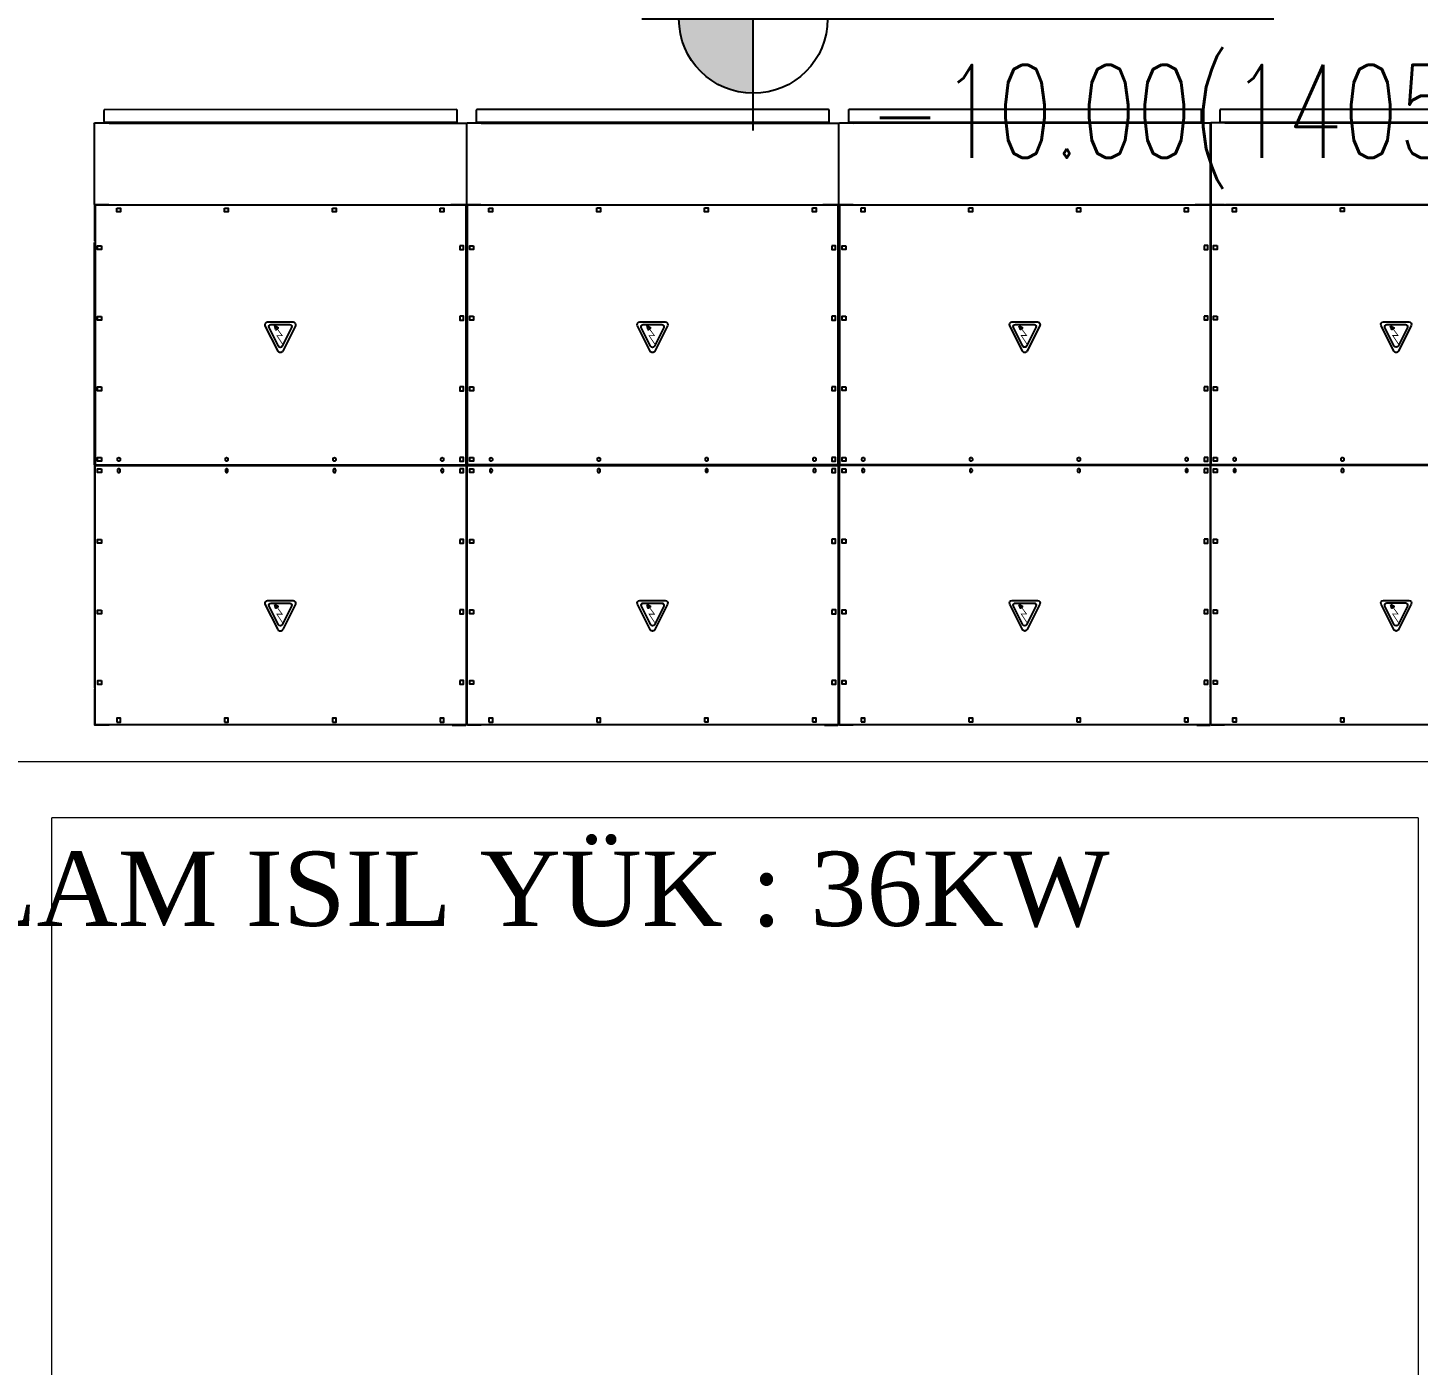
# Model space of a CAD drawing. Extents: x -5598 to 26293, y -3808 to 13850.
# Drawn here: x 15336 to 15710, y 4560.2 to 4920 of the extents above; entities that cross this region are included whole.
import ezdxf
from ezdxf.enums import TextEntityAlignment as Align

# ---------------------------------------------------------------- set-up
doc = ezdxf.new("R2010")
doc.units = 0
doc.header["$LTSCALE"] = 100
doc.header["$MEASUREMENT"] = 0
for name, color, linetype in [('ELEKTRIK', 7, 'Continuous'), ('KOT', 7, 'Continuous'), ('OLCU DIS', 7, 'Continuous'), ('YAZI', 7, 'Continuous')]:
    doc.layers.add(name, color=color, linetype=linetype)
doc.layers.add('Y-DUVAR GAZBETON', color=161, linetype='Continuous', lineweight=20)
doc.styles.add('olcu', font='romans.shx', dxfattribs={"width": 0.5})
doc.styles.add('YAZI', font='times.ttf')
doc.dimstyles.new('1-200', dxfattribs={"dimtxt": 40, "dimasz": 2, "dimexe": 0, "dimexo": 0, "dimgap": 10, "dimtad": 1, "dimdec": 4, "dimrnd": 0.1, "dimzin": 9, "dimdsep": 46, "dimtxsty": 'olcu', "dimblk1": 'SOL', "dimblk2": 'SAG', "dimsah": 1, "dimcen": 0, "dimse1": 1, "dimse2": 1, "dimclre": 13, "dimadec": 0, "dimazin": 0, "dimtfac": 1, "dimtdec": 4, "dimtix": 1, "dimtmove": 2, "dimatfit": 2, "dimldrblk": 'SOL', "dimfxl": 0, "dimtolj": 1, "dimarcsym": 0})

# ---------------------------------------------------------------- blocks, each defined once
blk = doc.blocks.new('100')
at = {"color": 0}
for p, q in [((38, 2), (2, 2)), ((962, 2), (998, 2)), ((0, 0), (0, -96)), ((1000, 0), (1000, -96)), ((0, -99), (0, -1297)), ((1000, -99), (1000, -1297)), ((493.2, -255.1), (459, -323.4)), ((539.8, -323.4), (505.7, -255.1)), ((494.4, -268.2), (469.3, -318.5)), ((529.5, -318.5), (504.4, -268.2)), ((465.2, -333.6), (533.6, -333.6)), ((474.3, -326.6), (524.5, -326.6)), ((493.2, -1004.5), (459, -1072.8)), ((539.8, -1072.8), (505.7, -1004.5)), ((494.4, -1017.6), (469.3, -1067.8)), ((529.5, -1067.8), (504.4, -1017.6)), ((465.2, -1083), (533.6, -1083)), ((474.3, -1076), (524.5, -1076)), ((0, -1396), (0, -1300)), ((1000, -1396), (1000, -1300)), ((-1.2, -1616), (-1.2, -1400)), ((0.8, -1398), (40.8, -1398)), ((38, -1398), (2, -1398)), ((998, -1398), (958, -1398)), ((962, -1398), (998, -1398)), ((1000, -1616), (1000, -1400)), ((38.8, -1618), (0.8, -1618)), ((38.8, -1618), (960, -1618)), ((67, -1620), (933, -1620)), ((960, -1618), (998, -1618))]:
    blk.add_line(p, q, dxfattribs=at)
for points in [[(1, -697), (999, -697), (999, 1), (1, 1)], [(59.4, -6.6), (69.4, -6.6), (69.4, -16.6), (59.4, -16.6)], [(349.4, -6.6), (359.4, -6.6), (359.4, -16.6), (349.4, -16.6)], [(639.4, -6.6), (649.4, -6.6), (649.4, -16.6), (639.4, -16.6)], [(929.4, -6.6), (939.4, -6.6), (939.4, -16.6), (929.4, -16.6)], [(18, -118), (18, -108), (8, -108), (8, -118)], [(982, -118), (982, -108), (992, -108), (992, -118)], [(18, -308), (18, -298), (8, -298), (8, -308)], [(982, -308), (982, -298), (992, -298), (992, -308)], [(484.6, -322.9), (493.8, -317.5), (487.7, -312.6)], [(18, -498), (18, -488), (8, -488), (8, -498)], [(982, -498), (982, -488), (992, -488), (992, -498)], [(1, -699), (999, -699), (999, -1397), (1, -1397)], [(18, -688), (18, -678), (8, -678), (8, -688)], [(18, -718), (18, -708), (8, -708), (8, -718)], [(982, -688), (982, -678), (992, -678), (992, -688)], [(982, -718), (982, -708), (992, -708), (992, -718)], [(18, -908), (18, -898), (8, -898), (8, -908)], [(982, -908), (982, -898), (992, -898), (992, -908)], [(484.6, -1072.3), (493.8, -1066.9), (487.7, -1062)], [(18, -1098), (18, -1088), (8, -1088), (8, -1098)], [(982, -1098), (982, -1088), (992, -1088), (992, -1098)], [(18, -1288), (18, -1278), (8, -1278), (8, -1288)], [(982, -1288), (982, -1278), (992, -1278), (992, -1288)], [(59.4, -1389.4), (69.4, -1389.4), (69.4, -1379.4), (59.4, -1379.4)], [(349.4, -1389.4), (359.4, -1389.4), (359.4, -1379.4), (349.4, -1379.4)], [(639.4, -1389.4), (649.4, -1389.4), (649.4, -1379.4), (639.4, -1379.4)], [(929.4, -1389.4), (939.4, -1389.4), (939.4, -1379.4), (929.4, -1379.4)]]:
    blk.add_lwpolyline(points, close=True, dxfattribs=at)
for points in [[(958.4, 1.4), (40.4, 1.4)], [(958.4, -1397.4), (40.4, -1397.4)]]:
    blk.add_lwpolyline(points, dxfattribs=at)
at = {"color": 0, "const_width": 2.1}
for points in [[(505.1, -274.4), (490.1, -296.8), (504.4, -296.8), (490.7, -315.2)], [(505.1, -1023.8), (490.1, -1046.2), (504.4, -1046.2), (490.7, -1064.6)]]:
    blk.add_lwpolyline(points, dxfattribs=at)
at = {"color": 0}
for points in [[(65, -678), (65, -678, -0.414214), (68.5, -681.5), (68.5, -684.5, -0.414214), (65, -688), (65, -688, -0.414214), (61.5, -684.5), (61.5, -681.5, -0.414214)], [(65, -718), (65, -718, 0.414214), (68.5, -714.5), (68.5, -711.5, 0.414214), (65, -708), (65, -708, 0.414214), (61.5, -711.5), (61.5, -714.5, 0.414214)], [(355, -678), (355, -678, -0.414214), (358.5, -681.5), (358.5, -684.5, -0.414214), (355, -688), (355, -688, -0.414214), (351.5, -684.5), (351.5, -681.5, -0.414214)], [(355, -718), (355, -718, 0.414214), (358.5, -714.5), (358.5, -711.5, 0.414214), (355, -708), (355, -708, 0.414214), (351.5, -711.5), (351.5, -714.5, 0.414214)], [(645, -678), (645, -678, -0.414214), (648.5, -681.5), (648.5, -684.5, -0.414214), (645, -688), (645, -688, -0.414214), (641.5, -684.5), (641.5, -681.5, -0.414214)], [(645, -718), (645, -718, 0.414214), (648.5, -714.5), (648.5, -711.5, 0.414214), (645, -708), (645, -708, 0.414214), (641.5, -711.5), (641.5, -714.5, 0.414214)], [(935, -678), (935, -678, -0.414214), (938.5, -681.5), (938.5, -684.5, -0.414214), (935, -688), (935, -688, -0.414214), (931.5, -684.5), (931.5, -681.5, -0.414214)], [(935, -718), (935, -718, 0.414214), (938.5, -714.5), (938.5, -711.5, 0.414214), (935, -708), (935, -708, 0.414214), (931.5, -711.5), (931.5, -714.5, 0.414214)]]:
    blk.add_lwpolyline(points, format="xyb", close=True, dxfattribs=at)
blk.add_lwpolyline([(933, -1620), (973, -1620, -0.414214), (975, -1622), (975, -1652, -0.414214), (973, -1654), (27, -1654, -0.414214), (25, -1652), (25, -1622, -0.414214), (27, -1620), (67, -1620)], format="xyb", dxfattribs=at)
for centre, radius, start, end in [((2, 0), 2, 90, 180), ((998, 0), 2, 0, 90), ((499.4, -258.2), 7, 26.5651, 153.4349), ((499.4, -270.7), 5.6, 26.5651, 153.4349), ((465.2, -326.6), 7, 153.4349, 270), ((474.3, -321), 5.6, 153.4349, 270), ((524.5, -321), 5.6, 270, 26.5651), ((533.6, -326.6), 7, 270, 26.5651), ((499.4, -1007.6), 7, 26.5651, 153.4349), ((499.4, -1020.1), 5.6, 26.5651, 153.4349), ((465.2, -1076), 7, 153.4349, 270), ((474.3, -1070.4), 5.6, 153.4349, 270), ((524.5, -1070.4), 5.6, 270, 26.5651), ((533.6, -1076), 7, 270, 26.5651), ((0.8, -1400), 2, 90, 180), ((2, -1396), 2, 180, 270), ((40.8, -1397), 1, 270, 0), ((958, -1397), 1, 180, 270), ((998, -1396), 2, 270, 0), ((998, -1400), 2, 0, 90), ((0.8, -1616), 2, 180, 270), ((998, -1616), 2, 270, 0)]:
    blk.add_arc(centre, radius, start, end, dxfattribs=at)
blk = doc.blocks.new('KOT-PL(TEMIZ&KABA)')
at = {"layer": 'KOT', "linetype": 'Continuous', "lineweight": -3}
h = blk.add_hatch(color=7, dxfattribs=at)
h.paths.add_polyline_path([(0, 0), (0.2, 0, 0.414214), (0, 0.2)])
h.paths.add_polyline_path([(0, 0), (-0.2, 0, 0.414214), (0, -0.2)])
at = {"layer": 'KOT', "color": 7, "lineweight": -3}
for p, q in [((0, -0.3), (0, 0.3)), ((-0.3, 0), (1.4, 0))]:
    blk.add_line(p, q, dxfattribs=at)
at = {"layer": 'KOT', "color": 7, "linetype": 'Continuous', "lineweight": -3}
blk.add_circle((0, 0), 0.2, dxfattribs=at)
at = {"layer": 'KOT', "color": 7, "linetype": 'Continuous', "lineweight": -3, "style": 'olcu', "width": 0.7}
for tag, p in [('KOTTEMIZ', (0.3105, 0.1216)), ('KOTKABA', (0.3105, -0.3734))]:
    blk.add_attdef(tag, p, '', height=0.25, dxfattribs=at)
blk = doc.blocks.new('SOL')
at = {"color": 0}
for p, q in [((0, 30), (0, -6.96)), ((7.58, 0), (-6.97, 0))]:
    blk.add_line(p, q, dxfattribs=at)
blk.add_circle((0, 0), 3, dxfattribs=at)
blk = doc.blocks.new('SAG')
at = {"color": 0}
for p, q in [((0, -30), (0, 6.96)), ((7.58, 0), (-6.97, 0))]:
    blk.add_line(p, q, dxfattribs=at)
blk.add_circle((0, 0), 3, dxfattribs=at)
blk = doc.blocks.new('*D332')
at = {"layer": 'OLCU DIS', "color": 0, "lineweight": -2, "transparency": 16777216}
blk.add_line((21268, -935), (-2968, -935), dxfattribs=at)
at = {"layer": 'OLCU DIS', "color": 0, "lineweight": -2, "transparency": 16777216, "xscale": 2, "yscale": 2, "zscale": 2, "rotation": 180}
blk.add_blockref('SAG', (-2970, -935), dxfattribs=at)
at = {"layer": 'OLCU DIS', "color": 0, "lineweight": -2, "transparency": 16777216, "xscale": 2, "yscale": 2, "zscale": 2}
blk.add_blockref('SOL', (21270, -935), dxfattribs=at)
at = {"layer": 'OLCU DIS', "color": 0, "transparency": 16777216, "insert": (9295.64, -905), "char_height": 40, "attachment_point": 5, "style": 'olcu'}
blk.add_mtext('\\A1;24240', dxfattribs=at)

msp = doc.modelspace()

# ---------------------------------------------------------------- linework, layer by layer
at = {"layer": 'Y-DUVAR GAZBETON'}
for p, q in [((15860, 4722.50004), (15247.5, 4722.50004)), ((15710, 4707.50004), (15342.5, 4707.50004)), ((15342.5, 4274.99996), (15342.5, 4707.5)), ((15710, 4707.5), (15710, 4340))]:
    msp.add_line(p, q, dxfattribs=at)

# ---------------------------------------------------------------- block references
at = {"layer": 'ELEKTRIK', "color": 37, "xscale": -0.0999999999810043, "yscale": 0.0999999999810043, "zscale": 0.0999999999810043, "rotation": 180.0042333748146}
for p in [(15353.99048, 4732.57417), (15454.10764, 4732.58157), (15554.22479, 4732.58897), (15654.14195, 4732.59635)]:
    msp.add_blockref('100', p, dxfattribs=at)
at = {"layer": 'KOT', "xscale": 100, "yscale": 100, "zscale": 100}
msp.add_blockref('KOT-PL(TEMIZ&KABA)', (15531.15308, 4922.3748), dxfattribs=at).add_auto_attribs({'KOTTEMIZ': '-9.30(1405.7)', 'KOTKABA': '-10.00(1405)'})

# ---------------------------------------------------------------- texts
at = {"layer": 'YAZI', "color": 7, "style": 'YAZI'}
msp.add_text('4 ADET TRAFO İÇİN TOPLAM ISIL YÜK : 36KW', height=20, dxfattribs=at).set_placement((15301.45575, 4688.40251), align=Align.MIDDLE_CENTER)

# ---------------------------------------------------------------- dimensions: what is measured, and where the dimension line sits
at = {"layer": 'OLCU DIS', "color": 7}
dim = msp.add_linear_dim(base=(-2970, -935), p1=(21270, -635), p2=(-2970, 7535), dimstyle='1-200', dxfattribs=at)
dim.commit()
dim.dimension.update_dxf_attribs({"geometry": '*D332', "text_midpoint": (9295.63768, -905), "dimtype": 160})

doc.saveas('drawing.dxf')
